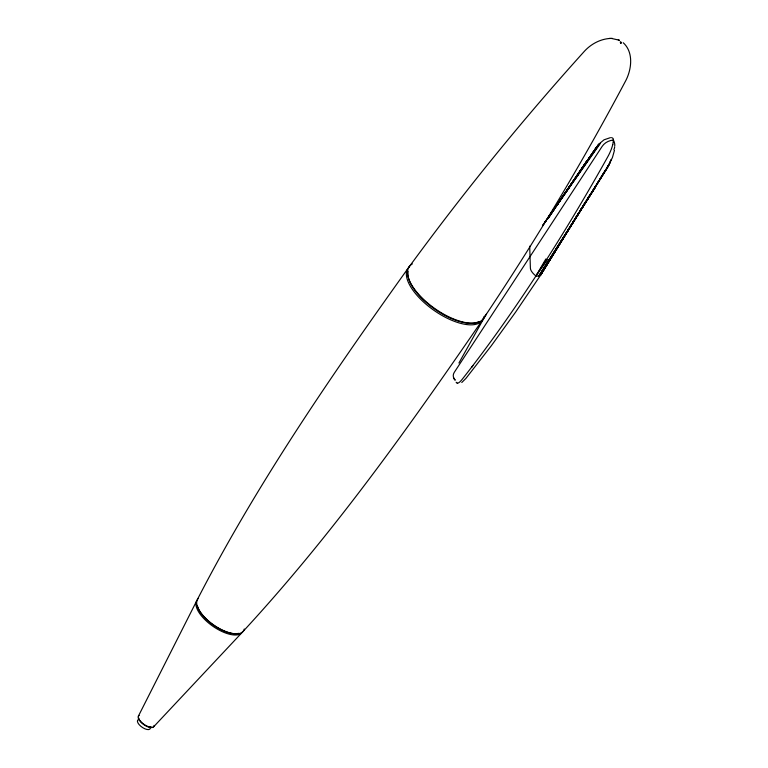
<?xml version="1.0" encoding="UTF-8"?>
<svg xmlns="http://www.w3.org/2000/svg" width="768" height="768" viewBox="0 0 768 768"><rect width="100%" height="100%" fill="white"/><g stroke="black" fill="none" stroke-linecap="round" stroke-linejoin="round"><path stroke-width="1.15" d="M613.258 142.138L613.392 140.112M614.774 145.853A14.621 12.547 -1.8 0 0 613.382 140.045L613.142 138.49L611.597 137.53M612.758 144.653L613.258 142.157M614.438 150.432L612.422 157.565L607.286 167.962L539.318 275.904L608.88 165.178L540.23 275.443L587.568 198.998M612.758 144.662L611.914 147.514A15.475 4.09 -64.5 0 1 607.795 156.758A636.01 168.221 -64.5 0 1 547.44 258.154L535.181 277.142A636.01 168.221 -64.5 0 1 462.01 379.536A15.61 4.128 -64.5 0 1 457.68 383.184L457.123 383.107M138.365 716.17L196.627 601.018M197.357 599.568C257.174 483.35 331.574 375.264 407.491 269.126M458.928 363.014L482.074 321.494M482.141 321.379L486.365 314.189M547.44 259.728L535.939 275.971A11.338 4.992 33.2 0 1 530.39 268.205L529.69 246.163M540.845 274.752L578.342 213.542M579.59 211.498L582.086 207.418M583.344 205.382L585.216 202.32M579.13 212.227L540.576 275.126L595.219 186.701M580.368 210.192L582.854 206.141M584.102 204.106L585.965 201.062M587.213 199.037L589.075 195.994M588.835 196.963L591.36 192.883M592.618 190.838L605.242 170.458M606.509 168.422L610.291 162.307L600.24 178.57M596.477 184.666L598.992 180.595M471.61 367.488L472.877 365.558M483.917 317.818C535.306 241.162 582.72 161.856 625.939 80.314C631.728 68.909 633.648 52.109 623.222 42.739M540.106 275.914L515.606 312.115L491.309 345.773L465.917 378.413L461.779 382.512M548.026 218.621L554.669 208.742M556.003 206.765L598.848 144.106L604.061 139.795L610.464 137.626M548.102 218.448L550.109 215.462M551.443 213.475L554.784 208.502M556.128 206.506L586.57 161.338L547.622 218.717L596.909 146.592L547.824 218.15M482.832 319.45C408.566 427.699 332.026 535.238 242.755 631.786M547.325 218.947L598.272 144.864L547.517 218.4M544.81 222.326L546.163 220.368M542.467 225.667L599.501 143.702L547.651 218.362M544.925 222.288L546.288 220.32M542.65 225.571L600.538 143.165M545.866 258.96L535.939 275.952A11.338 4.992 33.2 0 0 541.171 273.35M408.643 267.542C463.555 192.413 522.269 120.067 584.64 51.014C591.293 43.834 600.653 38.909 610.502 38.419M153.523 726.922L241.651 632.966M611.443 38.419L619.181 40.195M609.37 38.438L612.422 38.4M457.123 383.088L456.115 382.224M618.278 39.773L619.363 40.291M453.533 377.558L453.83 378.269A7.814 6.701 -2.1 0 0 455.242 380.179A7.814 6.72 -1.5 0 1 454.243 372.403L602.112 146.438A14.621 12.547 -1.8 0 1 613.382 140.035M154.07 725.405A9.312 4.022 35 0 1 144.182 724.896A9.312 4.022 35 0 1 139.123 715.421M242.592 631.718A27.667 11.962 35 0 1 212.419 625.93A27.667 11.962 35 0 1 197.568 599.76M238.579 633.331A26.822 11.587 35 0 1 214.589 625.92A26.822 11.587 35 0 1 197.414 605.837M244.262 629.002A27.898 12.058 35 0 1 214.79 625.728A27.898 12.058 35 0 1 198.307 598.31M483.725 316.963A45.35 19.594 35 0 1 435.821 311.635A45.35 19.594 35 0 1 409.037 267.072M478.867 321.571A44.246 19.123 35 0 1 439.037 311.981A44.246 19.123 35 0 1 408.288 277.277M408.077 276.202A44.246 19.123 35 0 1 408.096 271.354M484.589 316.214A45.302 19.584 35 0 1 433.709 307.766A45.302 19.584 35 0 1 412.349 263.914M152.016 726.998A8.592 3.715 35 0 1 139.805 720.288M139.363 719.558A8.592 3.715 35 0 1 138.835 718.195M150.115 726.691A7.574 3.274 35 0 1 142.742 727.67A7.574 3.274 35 0 1 138.672 719.51M614.688 146.851A14.621 12.547 -1.8 0 1 613.882 149.77M621.091 42.269L620.938 43.238L620.256 41.875L620.938 43.277L621.091 42.269M611.462 159.466L610.214 161.51L611.462 159.466M595.488 187.056L538.752 276.038L595.488 187.056"/></g></svg>
